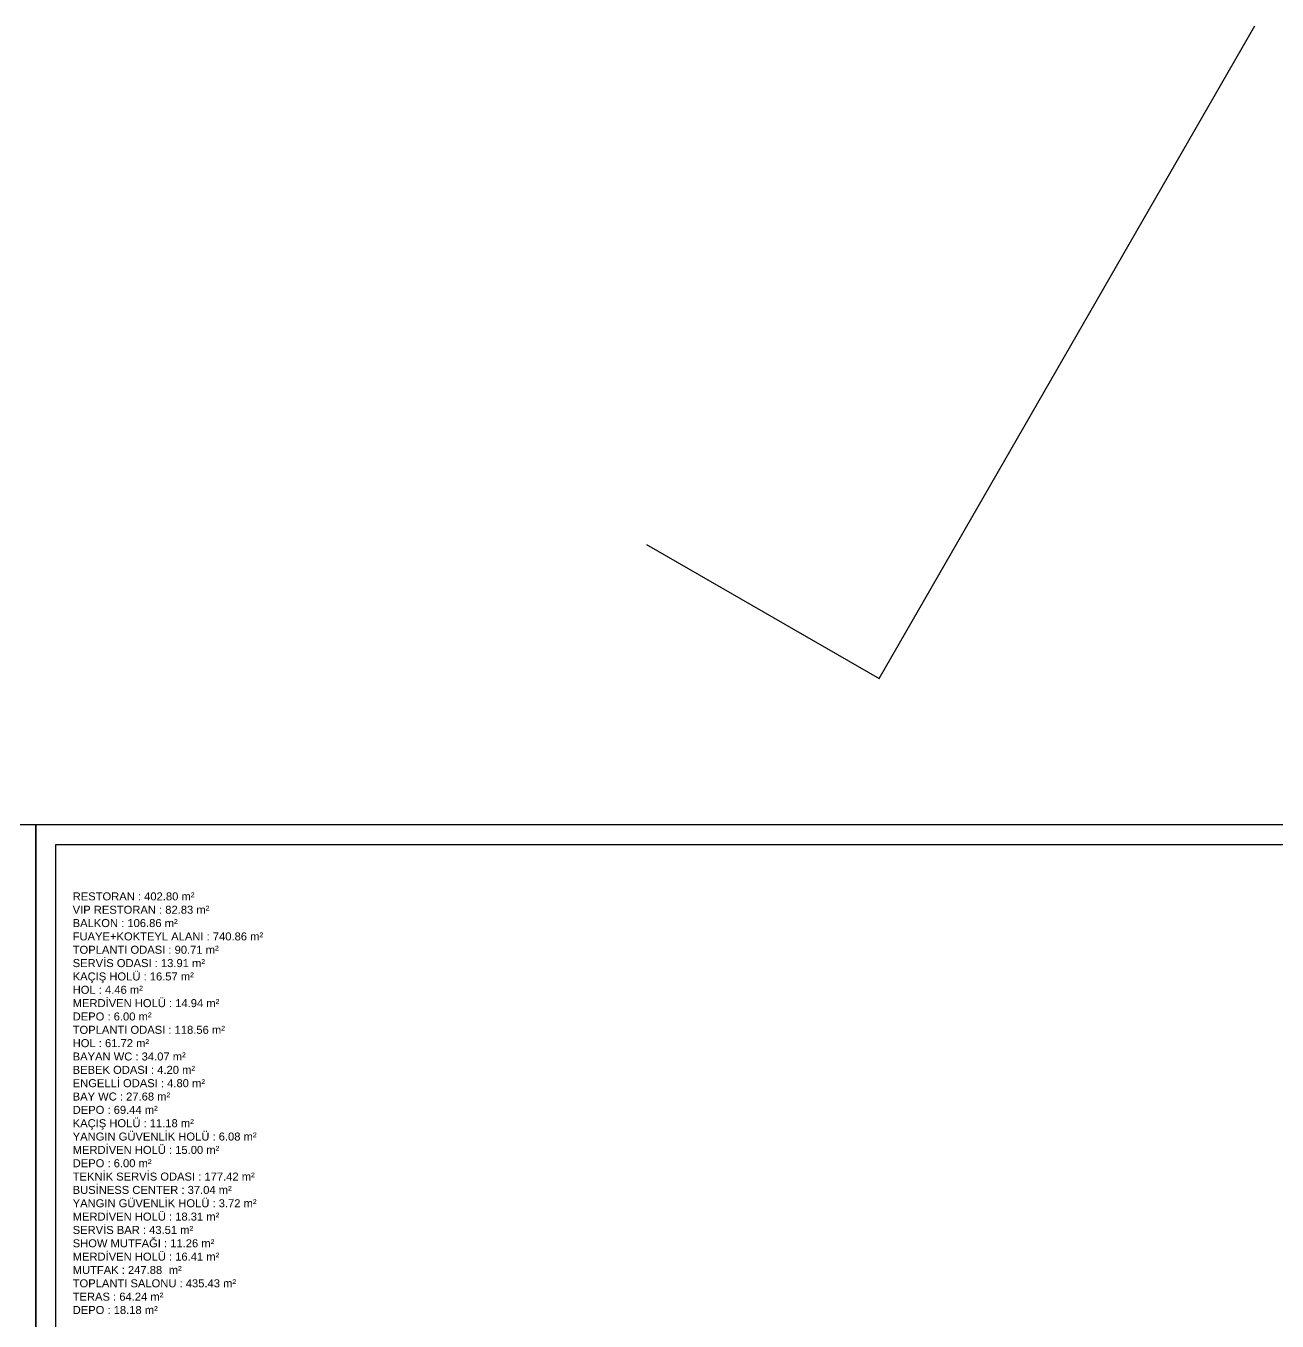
# Model space of a CAD drawing. Header units: millimetres. Extents: x 1443065 to 1517367, y 3763150 to 3779068.
# Drawn here: x 1484282 to 1490533, y 3770667 to 3777140 of the extents above; entities that cross this region are included whole.
import ezdxf

# ---------------------------------------------------------------- set-up
doc = ezdxf.new("R2010")
doc.units = ezdxf.units.MM
doc.layers.add('m-TAR_', color=8, linetype='Continuous')
doc.layers.add('m-YAZ_pafta', color=7, linetype='Continuous')
doc.layers.add('MAHAL', color=52, linetype='Continuous', lineweight=13)
doc.styles.get("Standard").update_dxf_attribs({"font": 'arial.ttf'})

msp = doc.modelspace()

# ---------------------------------------------------------------- linework, layer by layer
at = {"layer": 'm-TAR_'}
for p, q in [((1488544.6, 3773878.4), (1490422.6, 3777140.1)), ((1487382.1, 3774548.6), (1488544.6, 3773878.4))]:
    msp.add_line(p, q, dxfattribs=at)
at = {"layer": 'm-YAZ_pafta'}
for points in [[(1470576.3, 3773149.7), (1484332.1, 3773149.7), (1484332.1, 3763149.7), (1470576.3, 3763149.7)], [(1484332.1, 3773149.7), (1495343.9, 3773149.7), (1495343.9, 3763149.7), (1484332.1, 3763149.7)], [(1484432.1, 3773049.7), (1495243.9, 3773049.7), (1495243.9, 3763249.7), (1484432.1, 3763249.7)], [(1484432.1, 3773049.7), (1495243.9, 3773049.7), (1495243.9, 3763249.7), (1484432.1, 3763249.7)]]:
    msp.add_lwpolyline(points, close=True, dxfattribs=at)

# ---------------------------------------------------------------- texts
at = {"layer": 'MAHAL', "insert": (1484515.8, 3770702.1), "char_height": 40, "width": 1494.903, "attachment_point": 7}
msp.add_mtext('{\\f@Arial Unicode MS|b0|i0|c162|p34;RESTORAN : 402.80 m²\\PVIP RESTORAN : 82.83 m²\\PBALKON : 106.86 m²\\PFUAYE+KOKTEYL ALANI : 740.86 m²\\PTOPLANTI ODASI : 90.71 m²\\PSERVİS ODASI : 13.91 m²\\PKAÇIŞ HOLÜ : 16.57 m²\\PHOL : 4.46 m²\\PMERDİVEN HOLÜ : 14.94 m²\\PDEPO : 6.00 m²\\PTOPLANTI ODASI : 118.56 m²\\PHOL : 61.72 m²\\PBAYAN WC : 34.07 m²\\PBEBEK ODASI : 4.20 m²\\PENGELLİ ODASI : 4.80 m²\\PBAY WC : 27.68 m²\\PDEPO : 69.44 m²\\PKAÇIŞ HOLÜ : 11.18 m²\\PYANGIN GÜVENLİK HOLÜ : 6.08 m²\\PMERDİVEN HOLÜ : 15.00 m²\\PDEPO : 6.00 m²\\PTEKNİK SERVİS ODASI : 177.42 m²\\PBUSİNESS CENTER : 37.04 m²\\PYANGIN GÜVENLİK HOLÜ : 3.72 m²\\PMERDİVEN HOLÜ : 18.31 m²\\PSERVİS BAR : 43.51 m²\\PSHOW MUTFAĞI : 11.26 m²\\PMERDİVEN HOLÜ : 16.41 m²\\PMUTFAK : 247.88 ^Im²\\PTOPLANTI SALONU : 435.43 m²\\PTERAS : 64.24 m²\\PDEPO : 18.18 m²}', dxfattribs=at)

doc.saveas('drawing.dxf')
